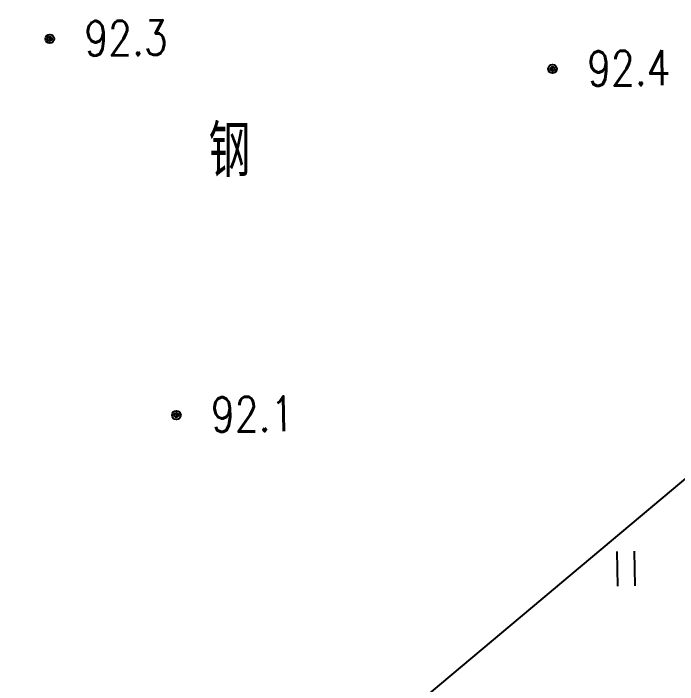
# Model space of a CAD drawing. Extents: x -266287 to 275962, y -324567 to 363765.
# Drawn here: x 205038 to 243355, y 190553 to 229255 of the extents above; entities that cross this region are included whole.
import ezdxf
from ezdxf.enums import TextEntityAlignment as Align

# ---------------------------------------------------------------- set-up
doc = ezdxf.new("R2010")
doc.units = 0
doc.header["$LTSCALE"] = 1000
doc.linetypes.add('8522', pattern=[4, 2, 2, 0])
doc.layers.get('0').update_dxf_attribs({"linetype": 'CONTINUOUS'})
doc.layers.add('图层1', color=251, linetype='CONTINUOUS')
doc.styles.add('HZ', font='txt', dxfattribs={"bigfont": 'hztxt'})
doc.styles.add('ROMANS', font='ROMANS.shx', dxfattribs={"width": 0.8})

# ---------------------------------------------------------------- blocks, each defined once
blk = doc.blocks.new('8310')
for radius in [0.25, 0.125]:
    blk.add_circle((0, 0), radius)
blk = doc.blocks.new('9410')
for points in [[(-0.5, 2), (-0.5, 0)], [(0.5, 2), (0.5, 0)]]:
    blk.add_lwpolyline(points)

msp = doc.modelspace()

# ---------------------------------------------------------------- linework, layer by layer
at = {"layer": '图层1', "linetype": 'Continuous', "elevation": 89496.37701, "flags": 128}
msp.add_lwpolyline([(249914.28571, 207552.80322), (206106.40305, 170808.727), (167248.30305, 217269.127), (232303.30305, 271834.327), (249914.28571, 250777.88578)], dxfattribs=at)
at = {"layer": '图层1'}
for p in [(207132.61003, 227787.67747, 276654.67701), (236142.27713, 226052.41961, 276712.42701), (214437.34313, 206096.51117, 276474.67701)]:
    msp.add_point(p, dxfattribs=at)

# ---------------------------------------------------------------- block references
at = {"layer": '图层1', "xscale": 999.9999999999999, "yscale": 1000, "zscale": 1000, "rotation": 0.6726110424307647}
for p in [(207132.61003, 227787.67747, 276654.67701), (236142.27713, 226052.41961, 276712.42701), (214437.34313, 206096.51117, 276474.67701)]:
    msp.add_blockref('8310', p, dxfattribs=at)
at = {"layer": '图层1', "linetype": '8522', "xscale": 999.9999999999999, "yscale": 1000, "zscale": 1000, "rotation": 0.6726110424307647}
msp.add_blockref('9410', (240380.90268, 196232.49323, 184334.67701), dxfattribs=at)

# ---------------------------------------------------------------- texts
at = {"layer": '图层1', "style": 'ROMANS', "width": 0.8}
for s, p in [('92.3', (209144.21122, 226811.22439, 89496.37701)), ('92.4', (238153.87833, 225075.96653, 89496.37701)), ('92.1', (216448.94433, 205120.05809, 89496.37701))]:
    msp.add_text(s, height=2000, rotation=0.672611041, dxfattribs=at).set_placement(p)
at = {"layer": '图层1', "linetype": 'Continuous', "style": 'HZ', "width": 0.8}
msp.add_text('钢', height=3000, dxfattribs=at).set_placement((218704.85305, 221321.527, 89496.37701), align=Align.MIDDLE_RIGHT)

doc.saveas('drawing.dxf')
